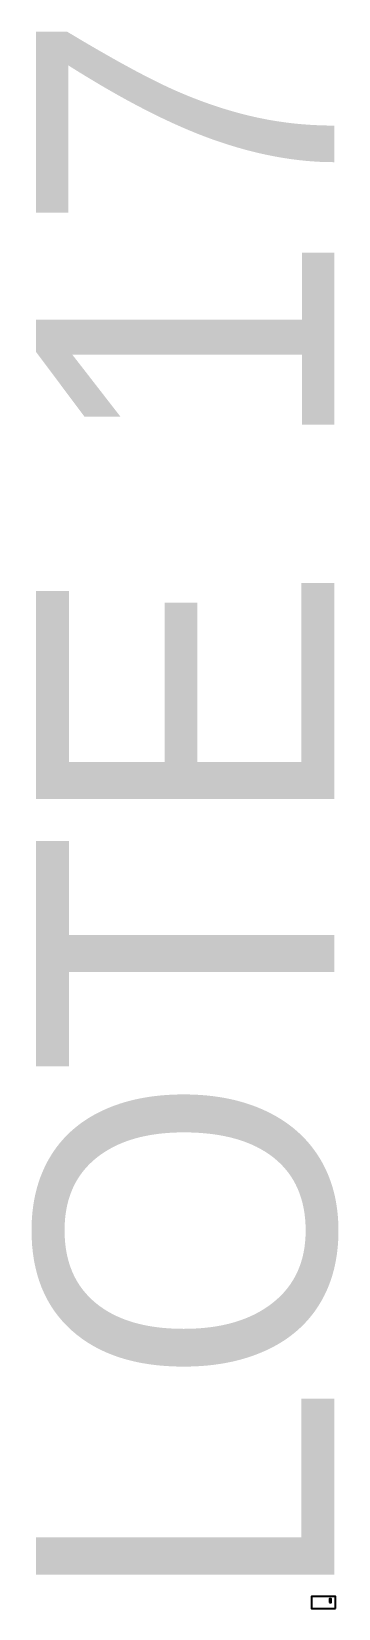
# Model space of a CAD drawing. Header units: metres. Extents: x 499591 to 500105, y 6150200 to 6152844.
import ezdxf

# ---------------------------------------------------------------- set-up
doc = ezdxf.new("R2010")
doc.units = ezdxf.units.M
doc.layers.add('Planos', color=7, linetype='Continuous')
doc.layers.add('Trazo_Cores', color=7, linetype='Continuous')

# ---------------------------------------------------------------- blocks, each defined once
blk = doc.blocks.new('TERRENO_BLQ')
at = {"layer": 'Trazo_Terreno'}
blk.add_lwpolyline([(0, 0), (10, 0), (10, 20), (0, 20)], close=True, dxfattribs=at)
blk.add_text('LOTE 17', height=250).set_placement((1, 1))
blk = doc.blocks.new('NUCLEO')
blk.add_lwpolyline([(0, 0), (3, 0), (3, 6), (0, 6)], close=True)

msp = doc.modelspace()

# ---------------------------------------------------------------- block references
at = {"layer": 'Planos', "xscale": 2, "yscale": 2, "zscale": 2, "rotation": 90}
msp.add_blockref('TERRENO_BLQ', (500100, 6150200), dxfattribs=at)
at = {"layer": 'Trazo_Cores'}
msp.add_blockref('NUCLEO', (500090, 6150210), dxfattribs=at)

doc.saveas('drawing.dxf')
